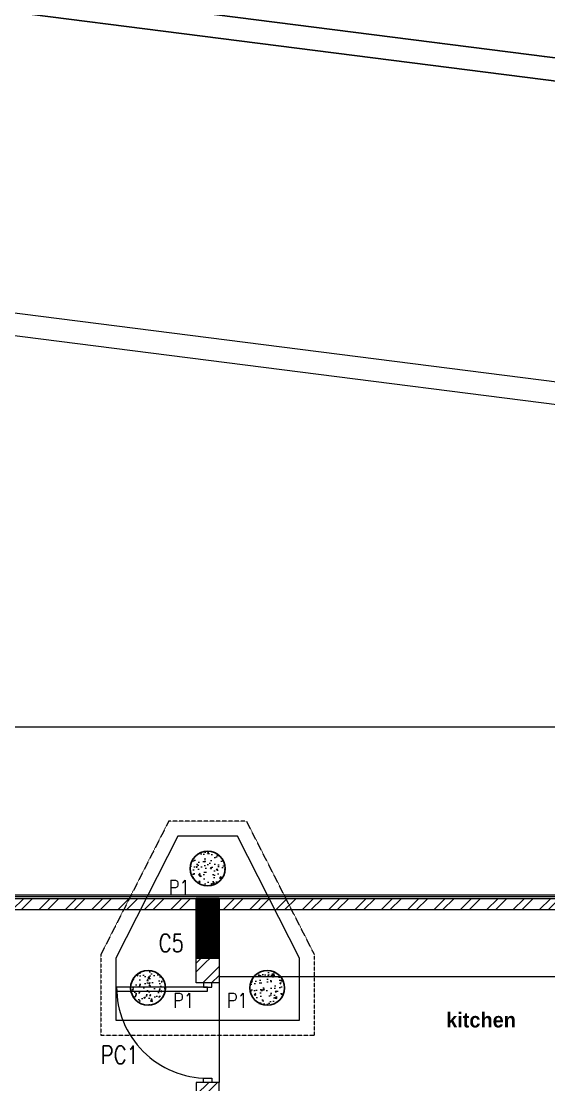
# Model space of a CAD drawing. Header units: metres. Extents: x 5205117 to 5948571, y 646915 to 1143748.
# Drawn here: x 5316327 to 5321636, y 1082507 to 1093201 of the extents above; entities that cross this region are included whole.
import ezdxf

# ---------------------------------------------------------------- set-up
doc = ezdxf.new("R2010")
doc.units = ezdxf.units.M
doc.header["$MEASUREMENT"] = 0
doc.header["$PDMODE"] = 35
doc.header["$PDSIZE"] = 10
for name, pattern in [('CENTER', [2, 1.25, -0.25, 0.25, -0.25]), ('CONTINOUS', [0]), ('DASHED', [0.75, 0.5, -0.25]), ('DOT2', [0.125, 0, -0.125]), ('HIDDEN', [0.375, 0.25, -0.125])]:
    doc.linetypes.add(name, pattern=pattern)
doc.layers.get('0').update_dxf_attribs({"color": 1, "linetype": 'DASHED', "lineweight": 30})
for name, color, linetype, lineweight in [('A-01-GF', 8, 'CONTINOUS', 0), ('A-Center line', 1, 'CENTER', 9), ('plot 5', 7, 'Continuous', 30), ('road ht', 8, 'Continuous', 5), ('S-COLUMN & WALL', 5, 'Continuous', 30), ('S-COLUMN_H', 250, 'Continuous', 0), ('S-FOUND-EXCAVATION', 253, 'HIDDEN', 0), ('S-FOUND-FOOTING', 7, 'Continuous', 15), ('S-PILE', 96, 'Continuous', 30), ('S-TEXT COL.', 1, 'Continuous', 0), ('S-TEXT PILE', 7, 'Continuous', 0)]:
    doc.layers.add(name, color=color, linetype=linetype, lineweight=lineweight)
doc.styles.add('MtXpl_Century_Gothic', font='GOTHICB.TTF')
doc.styles.add('SETU 1', font='romans.shx', dxfattribs={"width": 0.8})
doc.styles.get("Standard").update_dxf_attribs({"font": 'GOTHIC.TTF'})
doc.dimstyles.get("Standard").update_dxf_attribs({"dimtxt": 2, "dimasz": 1, "dimexe": 0, "dimexo": 0, "dimgap": 0.1, "dimtad": 1, "dimdsep": 46, "dimtxsty": 'Standard', "dimblk": 'OBLIQUE', "dimcen": 0.1, "dimclrd": 256, "dimclre": 256, "dimclrt": 256, "dimadec": 0, "dimazin": 0, "dimtfac": 1, "dimtofl": 0, "dimtmove": 1, "dimatfit": 2, "dimldrblk": 'OPEN90', "dimfxl": 1, "dimtolj": 1, "dimtzin": 0, "dimlwd": -1, "dimlwe": -1, "dimarcsym": 0})

# ---------------------------------------------------------------- blocks, each defined once
blk = doc.blocks.new('P2')
at = {"layer": 'S-PILE', "lineweight": 0}
h = blk.add_hatch(dxfattribs=at)
h.set_pattern_fill('AR-CONC', color=256, scale=20)
h.set_pattern_definition([(49.99999999999999, (0, 0), (143.4520365201507, -12.55042699651902), [15, -165]), (355, (0, 0), (-27.7502667226, 150.4384267400024), [12, -132]), (100.45144446, (11.9543362, -1.0458688), (115.7017693454224, 137.8879981937259), [12.7480384, -140.2284224]), (46.18420000000001, (0, 40), (213.4482661343145, -33.10385615861531), [22.5, -247.5]), (96.63563549, (17.787349, 37.2413386), (186.9323891348457, 194.8237201549101), [19.1220684, -210.342752]), (351.1841639899999, (0, 40), (186.9323890109546, 194.823720053998), [18, -198.0000002]), (21, (20, 30), (119.3814104236923, -80.52377813306776), [15, -165]), (326.0000000000001, (20, 30), (48.66306638431634, 145.0300090093706), [12, -132]), (71.45144474, (29.9484508, 23.2896852), (168.0444753459942, 64.50623056127077), [12.748038, -140.2284224]), (37.50000000000001, (0, 0), (2.431971063458134, 66.5787707662623), [0, -130.4, 0, -134, 0, -132.5]), (7.499999999999999, (0, 0), (52.61390748842972, 78.88234237647205), [0, -76.39999999999999, 0, -127.4, 0, -50.5]), (327.5, (-44.6, 0), (106.7644872344818, -4.510974346875951), [0, -50, 0, -156, 0, -207]), (317.5, (-64.6, 0), (116.6372338684772, 20.02099646646354), [0, -65, 0, -103.6, 0, -147])])
edge = h.paths.add_edge_path()
edge.add_arc((0, 0), 175, 0, 360)
at = {"layer": 'S-PILE'}
blk.add_circle((0, 0), 175, dxfattribs=at)
blk = doc.blocks.new('jkdfhjksh')
at = {"layer": 'A-01-GF', "lineweight": -2, "ltscale": 5}
h = blk.add_hatch(dxfattribs=at)
h.set_pattern_fill('ANSI32', color=256, scale=500, angle=180)
h.set_pattern_definition([(225, (0, 40543.84578141826), (132.5825214724777, -132.5825214724777), []), (225, (-88.38834750000001, 40543.84578141826), (132.5825214724777, -132.5825214724777), [])])
h.paths.add_polyline_path([(5322893.314533547, 1124074.282909575), (5322893.314533547, 1124809.282909575), (5318318.314533547, 1124809.282909575), (5318318.314533547, 1124074.282909575), (5318088.314533547, 1124074.282909575), (5318088.314533547, 1124809.282909575), (5315388.314533545, 1124809.282909575), (5315388.314533545, 1124074.282909575), (5315158.314533545, 1124074.282909575), (5315158.314533545, 1124924.282909575), (5323870.814533547, 1124924.282909575), (5323870.814533547, 1124824.282909575), (5323970.814533547, 1124824.282909575), (5323970.814533547, 1124924.282909575), (5324948.314533547, 1124924.282909575), (5324948.314533547, 1122959.282909575), (5322893.314533547, 1122959.282909575), (5322893.314533547, 1123074.282909575), (5324718.314533547, 1123074.282909575), (5324718.314533547, 1124694.282909575), (5323123.314533547, 1124694.282909575), (5323123.314533547, 1124074.282909575)])
h.paths.add_polyline_path([(5313353.314533545, 1124924.282909575), (5313353.314533545, 1124694.282909575), (5313723.314533547, 1124694.282909575), (5313723.314533547, 1124299.282909575), (5313353.314533545, 1124299.282909575), (5313353.314533545, 1124184.282909575), (5314043.314533545, 1124184.282909575), (5314043.314533545, 1124074.282909575), (5314158.314533545, 1124074.282909575), (5314158.314533545, 1124924.282909575)], flags=17)
h.paths.add_polyline_path([(5314043.314533545, 1124299.282909575), (5313838.314533547, 1124299.282909575), (5313838.314533547, 1124694.282909575), (5314043.314533545, 1124694.282909575)], flags=16)
h.paths.add_polyline_path([(5305918.314533547, 1117569.282909575), (5307928.314533547, 1117569.282909575), (5307928.314533547, 1116844.282909575), (5308043.314533547, 1116844.282909575), (5308043.314533547, 1117799.282909575), (5305688.314533547, 1117799.282909575), (5305688.314533547, 1114174.282909575), (5310348.314533547, 1114174.282909575), (5310348.314533547, 1114774.282909575), (5309748.314533547, 1114774.282909575), (5309748.314533547, 1117569.282909575), (5310348.314533547, 1117569.282909575), (5310348.314533547, 1119529.282909575), (5309518.314533547, 1119529.282909575), (5309518.314533547, 1117799.282909575), (5309068.314533547, 1117799.282909575), (5309068.314533547, 1117569.282909575), (5309518.314533547, 1117569.282909575), (5309518.314533547, 1116044.282909575), (5307928.314533547, 1116044.282909575), (5307928.314533547, 1115814.282909575), (5309518.314533547, 1115814.282909575), (5309518.314533547, 1114404.282909575), (5305918.314533547, 1114404.282909575)])
h.paths.add_polyline_path([(5310118.314533547, 1124924.282909575), (5309148.314533547, 1124924.282909575), (5309148.314533547, 1124694.282909575), (5309518.314533547, 1124694.282909575), (5309518.314533547, 1122059.282909575), (5307718.314533547, 1122059.282909575), (5307718.314533547, 1122659.282909575), (5307603.314533547, 1122659.282909575), (5307603.314533547, 1122059.282909575), (5305803.314533547, 1122059.282909575), (5305803.314533547, 1122659.282909575), (5305688.314533547, 1122659.282909575), (5305688.314533547, 1121829.282909575), (5318318.314533549, 1121829.282909575), (5318318.314533545, 1123074.282909575), (5318088.314533547, 1123074.282909575), (5318088.314533547, 1122059.282909575), (5314158.314533545, 1122059.282909588), (5314158.314533545, 1123174.282909575), (5314043.314533545, 1123174.282909575), (5314043.314533545, 1122059.282909588), (5311293.314533547, 1122059.282909588), (5311293.314533547, 1123274.282909575), (5311178.314533547, 1123274.282909575), (5311178.314533547, 1122059.282909575), (5309748.314533547, 1122059.282909575), (5309748.314533547, 1124184.282909575), (5311178.314533547, 1124184.282909575), (5311178.314533547, 1124074.282909575), (5311293.314533547, 1124074.282909575), (5311293.314533547, 1124299.282909575), (5309748.314533547, 1124299.282909575), (5309748.314533547, 1124694.282909575), (5310118.314533547, 1124694.282909575)])
h.paths.add_polyline_path([(5323423.314533547, 1114174.282909575), (5323423.314533547, 1114774.282909575), (5324948.314533547, 1114774.282909575), (5324948.314533547, 1114174.282909575)])
h.paths.add_polyline_path([(5323123.314533547, 1114174.282909575), (5317488.314533547, 1114174.282909575), (5317488.314533547, 1114774.282909575), (5318318.314533547, 1114774.282909575), (5318318.314533547, 1114404.282909575), (5322893.314533547, 1114404.282909575), (5322893.314533547, 1114774.282909575), (5323123.314533547, 1114774.282909575)])
h.paths.add_polyline_path([(5318088.314533547, 1114659.282909575), (5318088.314533547, 1114404.282909575), (5317603.314533547, 1114404.282909575), (5317603.314533547, 1114659.282909575)], flags=16)
h.paths.add_polyline_path([(5324718.314533547, 1114404.282909575), (5324718.314533547, 1114659.282909575), (5323653.314533547, 1114659.282909575), (5323653.314533547, 1114404.282909575)], flags=16)
h.paths.add_polyline_path([(5317488.314533547, 1117569.282909575), (5317488.314533547, 1119529.282909575), (5318318.314533547, 1119529.282909575), (5318318.314533547, 1117569.282909575)])
h.paths.add_polyline_path([(5317603.314533547, 1117799.282909575), (5317603.314533547, 1119299.282909575), (5318088.314533547, 1119299.282909575), (5318088.314533547, 1117799.282909575)], flags=16)
h.paths.add_polyline_path([(5300858.314533547, 1124924.282909575), (5308248.314533547, 1124924.282909575), (5308248.314533547, 1124694.282909575), (5307718.314533547, 1124694.282909575), (5307718.314533547, 1123559.282909575), (5307603.314533547, 1123559.282909575), (5307603.314533547, 1124694.282909575), (5305803.314533547, 1124694.282909575), (5305803.314533547, 1123659.282909575), (5305688.314533547, 1123659.282909575), (5305688.314533547, 1124694.282909575), (5301088.314533547, 1124694.282909575), (5301088.314533547, 1124324.282909575), (5300858.314533547, 1124324.282909575)])
h.paths.add_polyline_path([(5322893.314533547, 1121459.282909575), (5322893.314533547, 1122059.282909575), (5324948.314533547, 1122059.282909575), (5324948.314533547, 1121459.282909575)])
h.paths.add_polyline_path([(5323123.314533547, 1121574.282909575), (5323123.314533547, 1121829.282909575), (5324718.314533547, 1121829.282909575), (5324718.314533547, 1121574.282909575)], flags=16)
h.paths.add_polyline_path([(5300858.314533547, 1120599.282909575), (5305688.314533547, 1120599.282909575), (5305688.314533547, 1119299.282909575), (5305918.314533547, 1119299.282909575), (5305918.314533547, 1120829.282909575), (5301088.314533547, 1120829.282909575), (5301088.314533547, 1121199.282909575), (5300858.314533547, 1121199.282909575)])
h.paths.add_polyline_path([(5310233.314533547, 1117799.282909575), (5309748.314533547, 1117799.282909575), (5309748.314533547, 1119299.282909575), (5310233.314533547, 1119299.282909575)], flags=16)
h.paths.add_polyline_path([(5299058.314533547, 1120599.282909575), (5300558.314533547, 1120599.282909575), (5300558.314533547, 1121199.282909575), (5299058.314533547, 1121199.282909575)])
h.paths.add_polyline_path([(5299288.314533547, 1120829.282909575), (5300478.314533547, 1120829.282909575), (5300478.314533547, 1121084.282909575), (5299288.314533547, 1121084.282909575)], flags=16)
h.paths.add_polyline_path([(5299058.314533547, 1124924.282909575), (5300558.314533547, 1124924.282909575), (5300558.314533547, 1124324.282909575), (5299058.314533547, 1124324.282909575)])
h.paths.add_polyline_path([(5299288.314533547, 1124694.282909575), (5300478.314533547, 1124694.282909575), (5300478.314533547, 1124439.282909575), (5299288.314533547, 1124439.282909575)], flags=16)
h.paths.add_polyline_path([(5303338.314533547, 1120299.282909575), (5303338.314533547, 1119299.282909575), (5303568.314533547, 1119299.282909575), (5303568.314533547, 1120299.282909575)], flags=0)
h.paths.add_polyline_path([(5303338.314533547, 1114174.282909575), (5303568.314533547, 1114174.282909575), (5303568.314533547, 1117799.282909575), (5303338.314533547, 1117799.282909575)])
h.paths.add_polyline_path([(5309748.314533547, 1114659.282909575), (5310233.314533547, 1114659.282909575), (5310233.314533547, 1114404.282909575), (5309748.314533547, 1114404.282909575)], flags=16)
h = blk.add_hatch(dxfattribs=at)
h.set_pattern_fill('ANSI31', color=256, scale=75)
h.set_pattern_definition([(45, (2505740.000507657, 714129.0825430695), (-6.629126073623882, 6.629126073623883), [])])
h.paths.add_polyline_path([(5318318.314533547, 1124324.282909575), (5318318.314533547, 1124924.282909575), (5318088.314533547, 1124924.282909575), (5318088.314533547, 1124324.282909575)])
at = {"layer": 'A-01-GF', "lineweight": -2, "ltscale": 10}
for p, q in [((5318244.981200211, 1124074.282909575), (5318161.647866879, 1124074.282909575)), ((5318161.647866879, 1124074.282909575), (5318161.647866879, 1124032.616242909)), ((5318244.981200211, 1124032.616242909), (5318244.981200211, 1124074.282909575)), ((5318203.314533545, 1124032.616242909), (5317286.647866877, 1124032.616242909)), ((5317286.647866877, 1124032.616242909), (5317286.647866877, 1123990.949576242)), ((5317286.647866877, 1123990.949576242), (5318203.314533545, 1123990.949576242)), ((5318161.647866879, 1124032.616242909), (5318244.981200211, 1124032.616242909)), ((5318203.314533545, 1123990.949576242), (5318203.314533545, 1124032.616242909)), ((5318161.647866879, 1123074.282909574), (5318161.647866879, 1123115.94957624)), ((5318161.647866879, 1123115.94957624), (5318244.981200211, 1123115.94957624)), ((5318244.981200211, 1123115.94957624), (5318244.981200211, 1123074.282909574)), ((5318244.981200211, 1123074.282909574), (5318161.647866879, 1123074.282909574))]:
    blk.add_line(p, q, dxfattribs=at)
at = {"layer": 'A-01-GF', "lineweight": -2, "ltscale": 5}
for p, q in [((5322893.314533547, 1124134.282909575), (5318318.314533547, 1124134.282909575)), ((5318318.314533545, 1124074.282909575), (5318318.314533545, 1123074.282909575))]:
    blk.add_line(p, q, dxfattribs=at)
blk.add_lwpolyline([(5305688.314533547, 1121829.282909575), (5318318.314533549, 1121829.282909575), (5318318.314533545, 1123074.282909575), (5318088.314533547, 1123074.282909575), (5318088.314533547, 1122059.282909575), (5314158.314533545, 1122059.282909588)], dxfattribs=at)
for points in [[(5323023.314533547, 1122942.282909575), (5324965.314533547, 1122942.282909575), (5324965.314533547, 1124941.282909575), (5315141.314533545, 1124941.282909575), (5315141.314533545, 1124184.282909575), (5315123.314533545, 1124184.282909575), (5315123.314533545, 1124959.282909575), (5324983.314533547, 1124959.282909575), (5324983.314533547, 1122924.282909575), (5323023.314533547, 1122924.282909575)], [(5322893.314533547, 1124074.282909575), (5322893.314533547, 1124809.282909575), (5318318.314533547, 1124809.282909575), (5318318.314533547, 1124074.282909575), (5318088.314533547, 1124074.282909575), (5318088.314533547, 1124809.282909575), (5315388.314533545, 1124809.282909575), (5315388.314533545, 1124074.282909575), (5315158.314533545, 1124074.282909575), (5315158.314533545, 1124924.282909575), (5323870.814533547, 1124924.282909575), (5323870.814533547, 1124824.282909575), (5323970.814533547, 1124824.282909575), (5323970.814533547, 1124924.282909575), (5324948.314533547, 1124924.282909575), (5324948.314533547, 1122959.282909575), (5322893.314533547, 1122959.282909575), (5322893.314533547, 1123074.282909575), (5324718.314533547, 1123074.282909575), (5324718.314533547, 1124694.282909575), (5323123.314533547, 1124694.282909575), (5323123.314533547, 1124074.282909575)], [(5318318.314533547, 1124324.282909575), (5318318.314533547, 1124924.282909575), (5318088.314533547, 1124924.282909575), (5318088.314533547, 1124324.282909575)]]:
    blk.add_lwpolyline(points, close=True, dxfattribs=at)
at = {"layer": 'A-01-GF', "lineweight": -2, "ltscale": 2}
blk.add_ellipse((5318203.314533545, 1124032.616242909), major_axis=(426.3941512069975, 811.4590597170096), ratio=0.9999999999997762, start_param=2.054608574183311, end_param=3.625404900978392, dxfattribs=at)
at = {"layer": 'A-01-GF', "lineweight": -2, "style": 'MtXpl_Century_Gothic'}
blk.add_text('kitchen', height=150, dxfattribs=at).set_placement((5320603.577719742, 1123626.505668673))
blk = doc.blocks.new('_Oblique')
at = {"color": 0, "linetype": 'ByBlock', "lineweight": -2}
blk.add_line((-0.5, -0.5), (0.5, 0.5), dxfattribs=at)
blk = doc.blocks.new('*D416')
at = {"layer": 'Defpoints', "color": 0, "ltscale": 5, "transparency": 16777216}
for p in [(5324948.314533547, 1086105.4050494), (5299058.314533547, 1084313.346503072), (5324948.314533547, 1083995.739480724)]:
    blk.add_point(p, dxfattribs=at)
at = {"layer": 'road ht', "linetype": 'DOT2', "ltscale": 5, "transparency": 16777216}
for p, q in [((5299058.314533547, 1084313.346503072), (5299058.314533547, 1086105.4050494)), ((5324948.314533547, 1083995.739480724), (5324948.314533547, 1086105.4050494))]:
    blk.add_line(p, q, dxfattribs=at)
at = {"layer": 'road ht', "color": 1, "ltscale": 5, "transparency": 16777216}
blk.add_line((5299058.314533547, 1086105.4050494), (5324948.314533547, 1086105.4050494), dxfattribs=at)
at = {"layer": 'road ht', "color": 1, "ltscale": 5, "transparency": 16777216, "xscale": 250, "yscale": 250, "zscale": 250, "rotation": 180}
blk.add_blockref('_Oblique', (5299058.314533547, 1086105.4050494), dxfattribs=at)
at = {"layer": 'road ht', "color": 1, "ltscale": 5, "transparency": 16777216, "xscale": 250, "yscale": 250, "zscale": 250}
blk.add_blockref('_Oblique', (5324948.314533547, 1086105.4050494), dxfattribs=at)
at = {"layer": 'road ht', "color": 1, "ltscale": 5, "transparency": 16777216, "insert": (5312003.314533547, 1086389.20858441), "char_height": 350, "attachment_point": 5}
blk.add_mtext('\\A1;25890', dxfattribs=at)
blk = doc.blocks.new('_Open90')
at = {"color": 0, "linetype": 'ByBlock', "lineweight": -2}
for p, q in [((-0.5, 0.5), (0, 0)), ((0, 0), (-1, 0)), ((0, 0), (-0.5, -0.5))]:
    blk.add_line(p, q, dxfattribs=at)

msp = doc.modelspace()

# ---------------------------------------------------------------- hatches: boundary and pattern name
at = {"layer": 'S-COLUMN_H'}
h = msp.add_hatch(color=256, dxfattribs=at)
h.dxf.hatch_style = 1
h.paths.add_polyline_path([(5318088.314533547, 1084380.437128157), (5318318.314533547, 1084380.437128157), (5318318.314533547, 1083780.437128157), (5318088.314533547, 1083780.437128157)])

# ---------------------------------------------------------------- linework, layer by layer
at = {"layer": 'A-Center line', "ltscale": 250}
msp.add_line((5289846.591477924, 1096884.301226206), (5338219.630648269, 1090733.577037838), dxfattribs=at)
at = {"layer": 'plot 5'}
msp.add_lwpolyline([(5296603.692230538, 1096025.122978275), (5337846.874224976, 1090780.973728006), (5337846.874224989, 1082279.574887818), (5337616.874224976, 1082279.574887818), (5337616.874224976, 1090578.366846388), (5296574.680874184, 1095796.960007494)], dxfattribs=at)
at = {"layer": 'road ht', "transparency": 33554559}
for points in [[(5296196.271870926, 1092820.921260183), (5337616.874224976, 1087554.212672537)], [(5337616.874224976, 1087322.360852545), (5296167.260514572, 1092592.758289402)]]:
    msp.add_lwpolyline(points, dxfattribs=at)
at = {"layer": 'S-COLUMN & WALL', "ltscale": 5}
msp.add_lwpolyline([(5318088.314533547, 1084380.437128157), (5318318.314533547, 1084380.437128157), (5318318.314533547, 1083780.437128157), (5318088.314533547, 1083780.437128157)], close=True, dxfattribs=at)
at = {"layer": 'S-FOUND-EXCAVATION'}
msp.add_lwpolyline([(5319278.314509206, 1083005.437077326), (5319278.314509206, 1083815.847322819), (5318596.019620065, 1085155.437077326), (5317810.609426777, 1085155.437077326), (5317128.314509206, 1083815.847324223), (5317128.314509206, 1083005.437077326)], close=True, dxfattribs=at)
at = {"layer": 'S-FOUND-FOOTING', "color": 1}
msp.add_lwpolyline([(5319128.314509206, 1083155.437077326), (5319128.314509206, 1083780.437125621), (5318503.314522502, 1085005.437077326), (5317903.314522502, 1085005.437077326), (5317278.314509206, 1083780.437125621), (5317278.314509206, 1083155.437077326), (5319128.314509206, 1083155.437077326)], dxfattribs=at)

# ---------------------------------------------------------------- block references
at = {"layer": 'A-01-GF'}
msp.add_blockref('jkdfhjksh', (0, -40543.8457814178), dxfattribs=at)
at = {"layer": 'S-PILE'}
for p in [(5318203.314522502, 1084680.437125621), (5317603.314517355, 1083480.573503898), (5318803.314517355, 1083480.573503897)]:
    msp.add_blockref('P2', p, dxfattribs=at)

# ---------------------------------------------------------------- texts
at = {"layer": 'A-01-GF', "lineweight": -2, "style": 'MtXpl_Century_Gothic'}
msp.add_text('kitchen', height=150, dxfattribs=at).set_placement((5320603.577719742, 1083082.659887254))
at = {"layer": 'S-TEXT COL.', "color": 1, "true_color": 0xe61414, "style": 'SETU 1', "width": 0.8}
msp.add_text('C5', height=180, dxfattribs=at).set_placement((5317710.690016214, 1083841.526892681))
at = {"layer": 'S-TEXT COL.', "color": 7, "style": 'SETU 1', "width": 0.8}
msp.add_text('PC1', height=180, dxfattribs=at).set_placement((5317128.270454121, 1082716.305969455))
at = {"layer": 'S-TEXT PILE', "style": 'SETU 1', "width": 0.8}
for p in [(5317811.933012719, 1084414.502509519), (5317854.530820489, 1083278.600605496), (5318396.513571869, 1083278.600605496)]:
    msp.add_text('P1', height=150, dxfattribs=at).set_placement(p)

# ---------------------------------------------------------------- dimensions: what is measured, and where the dimension line sits
at = {"layer": 'road ht', "color": 12, "ltscale": 5}
dim = msp.add_linear_dim(base=(5324948.314533547, 1086105.4050494), p1=(5299058.314533547, 1084313.346503072), p2=(5324948.314533547, 1083995.739480724), dimstyle='Standard', override={"dimtxt": 350, "dimasz": 250, "dimgap": 100, "dimdec": 0, "dimclrd": 1, "dimclrt": 1, "dimtdec": 0, "dimfxl": 0.1}, dxfattribs=at)
dim.commit()
dim.dimension.update_dxf_attribs({"geometry": '*D416', "text_midpoint": (5312003.314533547, 1086389.20858441)})

doc.saveas('drawing.dxf')
